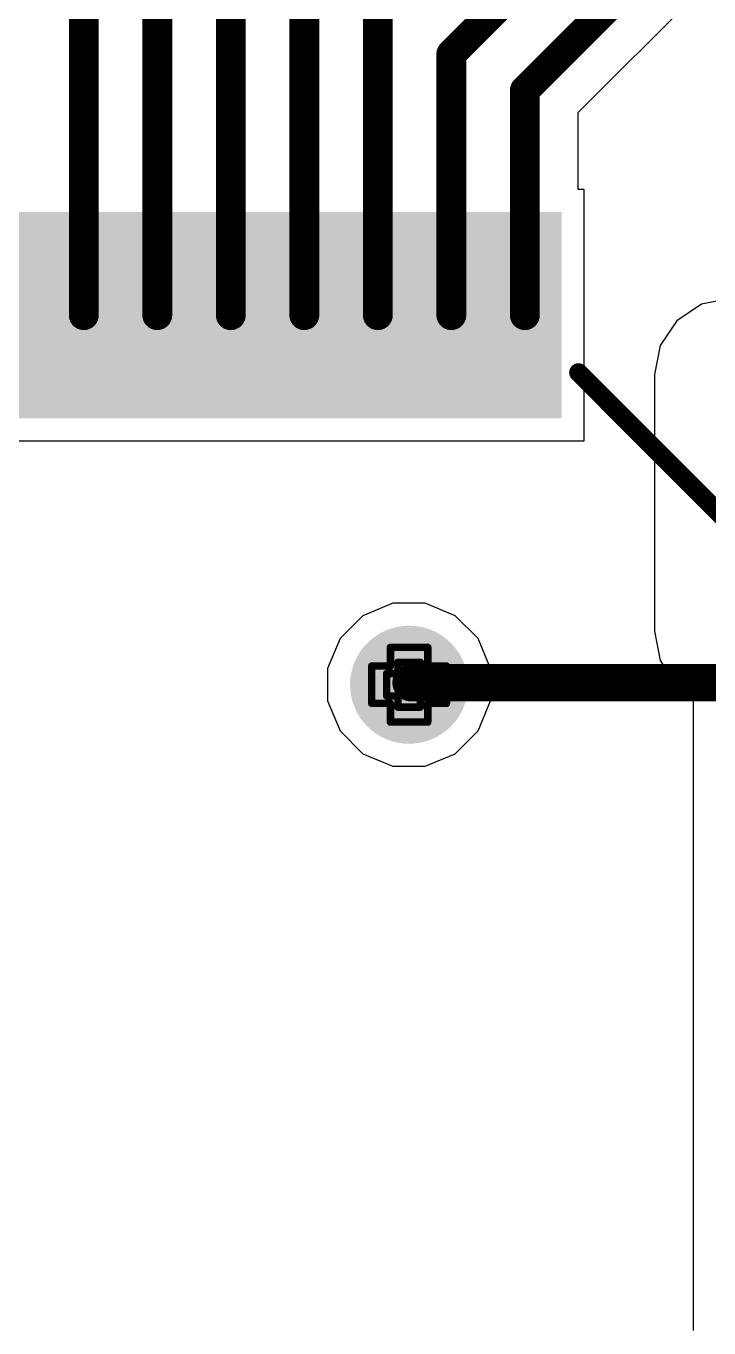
# Model space of a CAD drawing. Header units: inches. Extents: x -3 to 5259, y -3 to 5282.
# Drawn here: x 21.39 to 26.03, y 43.09 to 51.94 of the extents above; entities that cross this region are included whole.
import ezdxf

# ---------------------------------------------------------------- set-up
doc = ezdxf.new("R2010")
doc.units = ezdxf.units.IN
for name, color, linetype in [('Bottom Layer', 5, 'Continuous'), ('Bottom Solder', 6, 'Continuous'), ('Drill Drawing', 1, 'Continuous'), ('Layer 1', 16, 'Continuous'), ('Layer 2', 76, 'Continuous'), ('Top Layer', 1, 'Continuous'), ('Top Overlay', 2, 'Continuous'), ('Top Paste', 8, 'Continuous'), ('Top Solder', 216, 'Continuous'), ('Via Holes', 16, 'Continuous')]:
    doc.layers.add(name, color=color, linetype=linetype)

# ---------------------------------------------------------------- blocks, each defined once
blk = doc.blocks.new('64_LQFP__10_10__24')
at = {"layer": 'Top Layer'}
for points in [[(0.4, 6.35), (0.4, 5.15), (0.1, 5.15), (0.1, 6.35)], [(0.9, 6.35), (0.9, 5.15), (0.6, 5.15), (0.6, 6.35)], [(1.4, 6.35), (1.4, 5.15), (1.1, 5.15), (1.1, 6.35)], [(1.9, 6.35), (1.9, 5.15), (1.6, 5.15), (1.6, 6.35)], [(2.4, 6.35), (2.4, 5.15), (2.1, 5.15), (2.1, 6.35)], [(2.9, 6.35), (2.9, 5.15), (2.6, 5.15), (2.6, 6.35)], [(3.4, 6.35), (3.4, 5.15), (3.1, 5.15), (3.1, 6.35)], [(3.9, 6.35), (3.9, 5.15), (3.6, 5.15), (3.6, 6.35)]]:
    blk.add_hatch(color=1, dxfattribs=at).paths.add_polyline_path(points)
at = {"layer": 'Top Paste'}
for points in [[(0.4, 6.35), (0.4, 5.15), (0.1, 5.15), (0.1, 6.35)], [(0.9, 6.35), (0.9, 5.15), (0.6, 5.15), (0.6, 6.35)], [(1.4, 6.35), (1.4, 5.15), (1.1, 5.15), (1.1, 6.35)], [(1.9, 6.35), (1.9, 5.15), (1.6, 5.15), (1.6, 6.35)], [(2.4, 6.35), (2.4, 5.15), (2.1, 5.15), (2.1, 6.35)], [(2.9, 6.35), (2.9, 5.15), (2.6, 5.15), (2.6, 6.35)], [(3.4, 6.35), (3.4, 5.15), (3.1, 5.15), (3.1, 6.35)], [(3.9, 6.35), (3.9, 5.15), (3.6, 5.15), (3.6, 6.35)]]:
    blk.add_hatch(color=8, dxfattribs=at).paths.add_polyline_path(points)
at = {"layer": 'Top Solder'}
for points in [[(0.5016, 6.4516), (0.5016, 5.0484), (-0.0016, 5.0484), (-0.0016, 6.4516)], [(1.0016, 6.4516), (1.0016, 5.0484), (0.4984, 5.0484), (0.4984, 6.4516)], [(1.5016, 6.4516), (1.5016, 5.0484), (0.9984, 5.0484), (0.9984, 6.4516)], [(2.0016, 6.4516), (2.0016, 5.0484), (1.4984, 5.0484), (1.4984, 6.4516)], [(2.5016, 6.4516), (2.5016, 5.0484), (1.9984, 5.0484), (1.9984, 6.4516)], [(3.0016, 6.4516), (3.0016, 5.0484), (2.4984, 5.0484), (2.4984, 6.4516)], [(3.5016, 6.4516), (3.5016, 5.0484), (2.9984, 5.0484), (2.9984, 6.4516)], [(4.0016, 6.4516), (4.0016, 5.0484), (3.4984, 5.0484), (3.4984, 6.4516)]]:
    blk.add_hatch(color=216, dxfattribs=at).paths.add_polyline_path(points)
at = {"layer": 'Top Overlay'}
blk.add_lwpolyline([(4.1148, 5.3594, 0.127, 0.127, 0), (5.2832, 4.191, 0.127, 0.127, 0)], format="xyseb", dxfattribs=at)
blk.add_lwpolyline([(4.0831, 5.3594, 0.0635, 0.0635, 1), (4.1466, 5.3594, 0.0635, 0.0635, 1)], format="xyseb", close=True, dxfattribs=at)

msp = doc.modelspace()

# ---------------------------------------------------------------- hatches: boundary and pattern name
at = {"layer": 'Bottom Layer'}
h = msp.add_hatch(color=5, dxfattribs=at)
edge = h.paths.add_edge_path()
edge.add_arc((23.9909, 47.4605), 0.3, 0, 360)
at = {"layer": 'Bottom Solder'}
h = msp.add_hatch(color=6, dxfattribs=at)
edge = h.paths.add_edge_path()
edge.add_arc((23.9909, 47.4605), 0.4016, 0, 360)
at = {"layer": 'Layer 1'}
h = msp.add_hatch(color=16, dxfattribs=at)
edge = h.paths.add_edge_path()
edge.add_arc((23.9909, 47.4605), 0.3, 0, 360)
at = {"layer": 'Layer 2'}
h = msp.add_hatch(color=76, dxfattribs=at)
edge = h.paths.add_edge_path()
edge.add_arc((23.9909, 47.4605), 0.3, 0, 360)
at = {"layer": 'Top Layer'}
h = msp.add_hatch(color=1, dxfattribs=at)
edge = h.paths.add_edge_path()
edge.add_arc((23.9909, 47.4605), 0.3, 0, 360)
at = {"layer": 'Top Solder'}
h = msp.add_hatch(color=216, dxfattribs=at)
edge = h.paths.add_edge_path()
edge.add_arc((23.9909, 47.4605), 0.4016, 0, 360)
at = {"layer": 'Via Holes'}
h = msp.add_hatch(color=7, dxfattribs=at)
edge = h.paths.add_edge_path()
edge.add_arc((23.9909, 47.4605), 0.15, 0, 360)

# ---------------------------------------------------------------- linework, layer by layer
at = {"layer": 'Bottom Layer'}
for p, q in [((23.8807, 48.0145), (23.6771, 47.9301)), ((24.1011, 48.0145), (23.8807, 48.0145)), ((24.3047, 47.9301), (24.1011, 48.0145)), ((23.6771, 47.9301), (23.5212, 47.7743)), ((24.4605, 47.7743), (24.3047, 47.9301)), ((23.5212, 47.7743), (23.4369, 47.5707)), ((24.5449, 47.5707), (24.4605, 47.7743)), ((23.4369, 47.5707), (23.4369, 47.3503)), ((24.5449, 47.3503), (24.5449, 47.5707)), ((23.4369, 47.3503), (23.5212, 47.1467)), ((24.4605, 47.1467), (24.5449, 47.3503)), ((23.5212, 47.1467), (23.6771, 46.9908)), ((24.3047, 46.9908), (24.4605, 47.1467)), ((23.6771, 46.9908), (23.8807, 46.9065)), ((24.1011, 46.9065), (24.3047, 46.9908)), ((23.8807, 46.9065), (24.1011, 46.9065))]:
    msp.add_line(p, q, dxfattribs=at)
at = {"layer": 'Drill Drawing'}
for points in [[(23.8639, 47.5875, 0.0508, 0.0508, 0), (23.8639, 47.7145, 0.0508, 0.0508, 0)], [(23.8639, 47.7145, 0.0508, 0.0508, 0), (24.1179, 47.7145, 0.0508, 0.0508, 0)], [(24.1179, 47.5875, 0.0508, 0.0508, 0), (24.1179, 47.7145, 0.0508, 0.0508, 0)], [(23.9147, 47.5367, 0.0508, 0.0508, 0), (23.9147, 47.6129, 0.0508, 0.0508, 0)], [(23.9147, 47.6129, 0.0508, 0.0508, 0), (24.0671, 47.6129, 0.0508, 0.0508, 0)], [(24.0671, 47.5367, 0.0508, 0.0508, 0), (24.0671, 47.6129, 0.0508, 0.0508, 0)], [(23.7369, 47.3335, 0.0508, 0.0508, 0), (23.7369, 47.5875, 0.0508, 0.0508, 0)], [(23.7369, 47.5875, 0.0508, 0.0508, 0), (23.8639, 47.5875, 0.0508, 0.0508, 0)], [(23.8385, 47.3843, 0.0508, 0.0508, 0), (23.8385, 47.5367, 0.0508, 0.0508, 0)], [(23.8385, 47.5367, 0.0508, 0.0508, 0), (23.9147, 47.5367, 0.0508, 0.0508, 0)], [(24.0671, 47.5367, 0.0508, 0.0508, 0), (24.1433, 47.5367, 0.0508, 0.0508, 0)], [(24.1179, 47.5875, 0.0508, 0.0508, 0), (24.2449, 47.5875, 0.0508, 0.0508, 0)], [(24.1433, 47.3843, 0.0508, 0.0508, 0), (24.1433, 47.5367, 0.0508, 0.0508, 0)], [(24.2449, 47.3335, 0.0508, 0.0508, 0), (24.2449, 47.5875, 0.0508, 0.0508, 0)], [(23.8385, 47.3843, 0.0508, 0.0508, 0), (23.9147, 47.3843, 0.0508, 0.0508, 0)], [(23.9147, 47.3081, 0.0508, 0.0508, 0), (23.9147, 47.3843, 0.0508, 0.0508, 0)], [(24.0671, 47.3843, 0.0508, 0.0508, 0), (24.1433, 47.3843, 0.0508, 0.0508, 0)], [(24.0671, 47.3081, 0.0508, 0.0508, 0), (24.0671, 47.3843, 0.0508, 0.0508, 0)], [(23.7369, 47.3335, 0.0508, 0.0508, 0), (23.8639, 47.3335, 0.0508, 0.0508, 0)], [(23.8639, 47.2065, 0.0508, 0.0508, 0), (23.8639, 47.3335, 0.0508, 0.0508, 0)], [(23.9147, 47.3081, 0.0508, 0.0508, 0), (24.0671, 47.3081, 0.0508, 0.0508, 0)], [(24.1179, 47.3335, 0.0508, 0.0508, 0), (24.2449, 47.3335, 0.0508, 0.0508, 0)], [(24.1179, 47.2065, 0.0508, 0.0508, 0), (24.1179, 47.3335, 0.0508, 0.0508, 0)], [(23.8639, 47.2065, 0.0508, 0.0508, 0), (24.1179, 47.2065, 0.0508, 0.0508, 0)]]:
    msp.add_lwpolyline(points, format="xyseb", dxfattribs=at)
for points in [[(23.8512, 47.7145, 0.0254, 0.0254, 1), (23.8766, 47.7145, 0.0254, 0.0254, 1)], [(23.8512, 47.7145, 0.0254, 0.0254, 1), (23.8766, 47.7145, 0.0254, 0.0254, 1)], [(24.1052, 47.7145, 0.0254, 0.0254, 1), (24.1306, 47.7145, 0.0254, 0.0254, 1)], [(24.1052, 47.7145, 0.0254, 0.0254, 1), (24.1306, 47.7145, 0.0254, 0.0254, 1)], [(23.902, 47.6129, 0.0254, 0.0254, 1), (23.9274, 47.6129, 0.0254, 0.0254, 1)], [(23.902, 47.6129, 0.0254, 0.0254, 1), (23.9274, 47.6129, 0.0254, 0.0254, 1)], [(24.0544, 47.6129, 0.0254, 0.0254, 1), (24.0798, 47.6129, 0.0254, 0.0254, 1)], [(24.0544, 47.6129, 0.0254, 0.0254, 1), (24.0798, 47.6129, 0.0254, 0.0254, 1)], [(23.7242, 47.5875, 0.0254, 0.0254, 1), (23.7496, 47.5875, 0.0254, 0.0254, 1)], [(23.7242, 47.5875, 0.0254, 0.0254, 1), (23.7496, 47.5875, 0.0254, 0.0254, 1)], [(23.8258, 47.5367, 0.0254, 0.0254, 1), (23.8512, 47.5367, 0.0254, 0.0254, 1)], [(23.8258, 47.5367, 0.0254, 0.0254, 1), (23.8512, 47.5367, 0.0254, 0.0254, 1)], [(23.8512, 47.5875, 0.0254, 0.0254, 1), (23.8766, 47.5875, 0.0254, 0.0254, 1)], [(23.8512, 47.5875, 0.0254, 0.0254, 1), (23.8766, 47.5875, 0.0254, 0.0254, 1)], [(23.902, 47.5367, 0.0254, 0.0254, 1), (23.9274, 47.5367, 0.0254, 0.0254, 1)], [(23.902, 47.5367, 0.0254, 0.0254, 1), (23.9274, 47.5367, 0.0254, 0.0254, 1)], [(24.0544, 47.5367, 0.0254, 0.0254, 1), (24.0798, 47.5367, 0.0254, 0.0254, 1)], [(24.0544, 47.5367, 0.0254, 0.0254, 1), (24.0798, 47.5367, 0.0254, 0.0254, 1)], [(24.1052, 47.5875, 0.0254, 0.0254, 1), (24.1306, 47.5875, 0.0254, 0.0254, 1)], [(24.1052, 47.5875, 0.0254, 0.0254, 1), (24.1306, 47.5875, 0.0254, 0.0254, 1)], [(24.1306, 47.5367, 0.0254, 0.0254, 1), (24.156, 47.5367, 0.0254, 0.0254, 1)], [(24.1306, 47.5367, 0.0254, 0.0254, 1), (24.156, 47.5367, 0.0254, 0.0254, 1)], [(24.2322, 47.5875, 0.0254, 0.0254, 1), (24.2576, 47.5875, 0.0254, 0.0254, 1)], [(24.2322, 47.5875, 0.0254, 0.0254, 1), (24.2576, 47.5875, 0.0254, 0.0254, 1)], [(23.8258, 47.3843, 0.0254, 0.0254, 1), (23.8512, 47.3843, 0.0254, 0.0254, 1)], [(23.8258, 47.3843, 0.0254, 0.0254, 1), (23.8512, 47.3843, 0.0254, 0.0254, 1)], [(23.902, 47.3843, 0.0254, 0.0254, 1), (23.9274, 47.3843, 0.0254, 0.0254, 1)], [(23.902, 47.3843, 0.0254, 0.0254, 1), (23.9274, 47.3843, 0.0254, 0.0254, 1)], [(24.0544, 47.3843, 0.0254, 0.0254, 1), (24.0798, 47.3843, 0.0254, 0.0254, 1)], [(24.0544, 47.3843, 0.0254, 0.0254, 1), (24.0798, 47.3843, 0.0254, 0.0254, 1)], [(24.1306, 47.3843, 0.0254, 0.0254, 1), (24.156, 47.3843, 0.0254, 0.0254, 1)], [(24.1306, 47.3843, 0.0254, 0.0254, 1), (24.156, 47.3843, 0.0254, 0.0254, 1)], [(23.7242, 47.3335, 0.0254, 0.0254, 1), (23.7496, 47.3335, 0.0254, 0.0254, 1)], [(23.7242, 47.3335, 0.0254, 0.0254, 1), (23.7496, 47.3335, 0.0254, 0.0254, 1)], [(23.8512, 47.3335, 0.0254, 0.0254, 1), (23.8766, 47.3335, 0.0254, 0.0254, 1)], [(23.8512, 47.3335, 0.0254, 0.0254, 1), (23.8766, 47.3335, 0.0254, 0.0254, 1)], [(23.902, 47.3081, 0.0254, 0.0254, 1), (23.9274, 47.3081, 0.0254, 0.0254, 1)], [(23.902, 47.3081, 0.0254, 0.0254, 1), (23.9274, 47.3081, 0.0254, 0.0254, 1)], [(24.0544, 47.3081, 0.0254, 0.0254, 1), (24.0798, 47.3081, 0.0254, 0.0254, 1)], [(24.0544, 47.3081, 0.0254, 0.0254, 1), (24.0798, 47.3081, 0.0254, 0.0254, 1)], [(24.1052, 47.3335, 0.0254, 0.0254, 1), (24.1306, 47.3335, 0.0254, 0.0254, 1)], [(24.1052, 47.3335, 0.0254, 0.0254, 1), (24.1306, 47.3335, 0.0254, 0.0254, 1)], [(24.2322, 47.3335, 0.0254, 0.0254, 1), (24.2576, 47.3335, 0.0254, 0.0254, 1)], [(24.2322, 47.3335, 0.0254, 0.0254, 1), (24.2576, 47.3335, 0.0254, 0.0254, 1)], [(23.8512, 47.2065, 0.0254, 0.0254, 1), (23.8766, 47.2065, 0.0254, 0.0254, 1)], [(23.8512, 47.2065, 0.0254, 0.0254, 1), (23.8766, 47.2065, 0.0254, 0.0254, 1)], [(24.1052, 47.2065, 0.0254, 0.0254, 1), (24.1306, 47.2065, 0.0254, 0.0254, 1)], [(24.1052, 47.2065, 0.0254, 0.0254, 1), (24.1306, 47.2065, 0.0254, 0.0254, 1)]]:
    msp.add_lwpolyline(points, format="xyseb", close=True, dxfattribs=at)
at = {"layer": 'Layer 2'}
for p, q in [((23.8807, 48.0145), (23.6771, 47.9301)), ((24.1011, 48.0145), (23.8807, 48.0145)), ((24.3047, 47.9301), (24.1011, 48.0145)), ((23.6771, 47.9301), (23.5212, 47.7743)), ((24.4605, 47.7743), (24.3047, 47.9301)), ((23.5212, 47.7743), (23.4369, 47.5707)), ((24.5449, 47.5707), (24.4605, 47.7743)), ((23.4369, 47.5707), (23.4369, 47.3503)), ((24.5449, 47.3503), (24.5449, 47.5707)), ((23.4369, 47.3503), (23.5212, 47.1467)), ((24.4605, 47.1467), (24.5449, 47.3503)), ((23.5212, 47.1467), (23.6771, 46.9908)), ((24.3047, 46.9908), (24.4605, 47.1467)), ((23.6771, 46.9908), (23.8807, 46.9065)), ((24.1011, 46.9065), (24.3047, 46.9908)), ((23.8807, 46.9065), (24.1011, 46.9065))]:
    msp.add_line(p, q, dxfattribs=at)
at = {"layer": 'Top Layer'}
for p, q in [((25.1406, 51.3524), (27.8343, 54.0461)), ((25.1406, 50.8278), (25.1406, 51.3524)), ((25.1821, 50.8278), (25.1406, 50.8278)), ((25.1821, 49.1198), (25.1821, 50.8278)), ((25.9798, 50.0481), (25.8118, 49.9359)), ((26.1781, 50.0876), (25.9798, 50.0481)), ((25.8118, 49.9359), (25.6995, 49.7678)), ((25.6995, 49.7678), (25.6601, 49.5696)), ((25.6601, 49.5696), (25.6601, 47.8238)), ((19.8766, 49.1198), (25.1821, 49.1198)), ((25.6601, 47.8238), (25.6995, 47.6255)), ((25.6995, 47.6255), (25.8118, 47.4575)), ((25.8118, 47.4575), (25.8436, 47.4363)), ((25.8436, 47.4363), (25.9241, 47.3778)), ((25.9241, 47.3778), (25.9241, 47.3778)), ((25.9241, 47.3778), (25.9241, 47.3777)), ((25.9241, 47.3777), (25.9241, 46.5698)), ((25.9241, 46.5698), (25.9241, 46.0698)), ((25.9241, 46.0698), (25.9241, 45.0698)), ((25.9241, 45.0698), (25.9241, 44.0698)), ((25.9241, 44.0698), (25.9241, 43.0698))]:
    msp.add_line(p, q, dxfattribs=at)
for points in [[(24.7781, 51.5026, 0.2032, 0.2032, 0), (27.578, 54.3025, 0.2032, 0.2032, 0)], [(24.2781, 51.75, 0.2032, 0.2032, 0), (26.5679, 54.0398, 0.2032, 0.2032, 0)], [(21.7781, 49.9738, 0.2032, 0.2032, 0), (21.7781, 53.25, 0.2032, 0.2032, 0)], [(22.2781, 49.9738, 0.2032, 0.2032, 0), (22.2781, 53.25, 0.2032, 0.2032, 0)], [(22.7781, 49.9738, 0.2032, 0.2032, 0), (22.7781, 52.9, 0.2032, 0.2032, 0)], [(23.2781, 49.9738, 0.2032, 0.2032, 0), (23.2781, 52.6, 0.2032, 0.2032, 0)], [(23.7781, 49.9738, 0.2032, 0.2032, 0), (23.7781, 52.1301, 0.2032, 0.2032, 0)], [(24.2781, 49.9738, 0.2032, 0.2032, 0), (24.2781, 51.75, 0.2032, 0.2032, 0)], [(24.7781, 49.9738, 0.2032, 0.2032, 0), (24.7781, 51.5026, 0.2032, 0.2032, 0)], [(24.0042, 47.4738, 0.254, 0.254, 0), (26.7781, 47.4738, 0.254, 0.254, 0)]]:
    msp.add_lwpolyline(points, format="xyseb", dxfattribs=at)
for points in [[(24.2273, 51.75, 0.1016, 0.1016, 1), (24.3289, 51.75, 0.1016, 0.1016, 1)], [(24.2273, 51.75, 0.1016, 0.1016, 1), (24.3289, 51.75, 0.1016, 0.1016, 1)], [(24.7273, 51.5026, 0.1016, 0.1016, 1), (24.8289, 51.5026, 0.1016, 0.1016, 1)], [(24.7273, 51.5026, 0.1016, 0.1016, 1), (24.8289, 51.5026, 0.1016, 0.1016, 1)], [(21.7273, 49.9738, 0.1016, 0.1016, 1), (21.8289, 49.9738, 0.1016, 0.1016, 1)], [(22.2273, 49.9738, 0.1016, 0.1016, 1), (22.3289, 49.9738, 0.1016, 0.1016, 1)], [(22.7273, 49.9738, 0.1016, 0.1016, 1), (22.8289, 49.9738, 0.1016, 0.1016, 1)], [(23.2273, 49.9738, 0.1016, 0.1016, 1), (23.3289, 49.9738, 0.1016, 0.1016, 1)], [(23.7273, 49.9738, 0.1016, 0.1016, 1), (23.8289, 49.9738, 0.1016, 0.1016, 1)], [(24.2273, 49.9738, 0.1016, 0.1016, 1), (24.3289, 49.9738, 0.1016, 0.1016, 1)], [(24.7273, 49.9738, 0.1016, 0.1016, 1), (24.8289, 49.9738, 0.1016, 0.1016, 1)], [(23.9407, 47.4738, 0.127, 0.127, 1), (24.0677, 47.4738, 0.127, 0.127, 1)]]:
    msp.add_lwpolyline(points, format="xyseb", close=True, dxfattribs=at)

# ---------------------------------------------------------------- block references
msp.add_blockref('64_LQFP__10_10__24', (21.0281, 44.2238))

doc.saveas('drawing.dxf')
